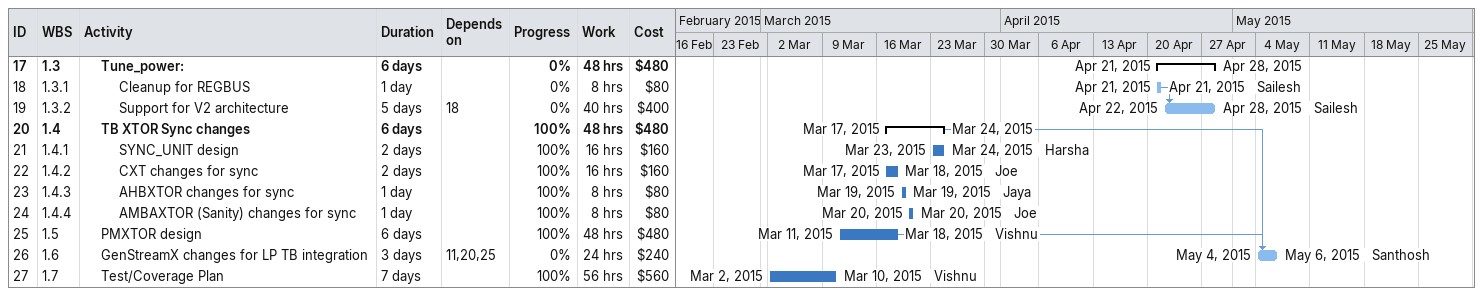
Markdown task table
| ID | WBS | Task | Duration | Start | Finish | Predecessors | Resources | % complete | Work (h) | Cost ($) |
|---|---|---|---|---|---|---|---|---|---|---|
| 17 | 1.3 | **Tune_power:** | 6d | 2015-04-21 | 2015-04-28 |  |  | 0 | 48 | 480 |
| 18 | 1.3.1 | Cleanup for REGBUS | 1d | 2015-04-21 | 2015-04-21 |  | Sailesh | 0 | 8 | 80 |
| 19 | 1.3.2 | Support for V2 architecture | 5d | 2015-04-22 | 2015-04-28 | 18 | Sailesh | 0 | 40 | 400 |
| 20 | 1.4 | **TB XTOR Sync changes** | 6d | 2015-03-17 | 2015-03-24 |  |  | 100 | 48 | 480 |
| 21 | 1.4.1 | SYNC_UNIT design | 2d | 2015-03-23 | 2015-03-24 |  | Harsha | 100 | 16 | 160 |
| 22 | 1.4.2 | CXT changes for sync | 2d | 2015-03-17 | 2015-03-18 |  | Joe | 100 | 16 | 160 |
| 23 | 1.4.3 | AHBXTOR changes for sync | 1d | 2015-03-19 | 2015-03-19 |  | Jaya | 100 | 8 | 80 |
| 24 | 1.4.4 | AMBAXTOR (Sanity) changes for sync | 1d | 2015-03-20 | 2015-03-20 |  | Joe | 100 | 8 | 80 |
| 25 | 1.5 | PMXTOR design | 6d | 2015-03-11 | 2015-03-18 |  | Vishnu | 100 | 48 | 480 |
| 26 | 1.6 | GenStreamX changes for LP TB integration | 3d | 2015-05-04 | 2015-05-06 | 11, 20, 25 | Santhosh | 0 | 24 | 240 |
| 27 | 1.7 | Test/Coverage Plan | 7d | 2015-03-02 | 2015-03-10 |  | Vishnu | 100 | 56 | 560 |
